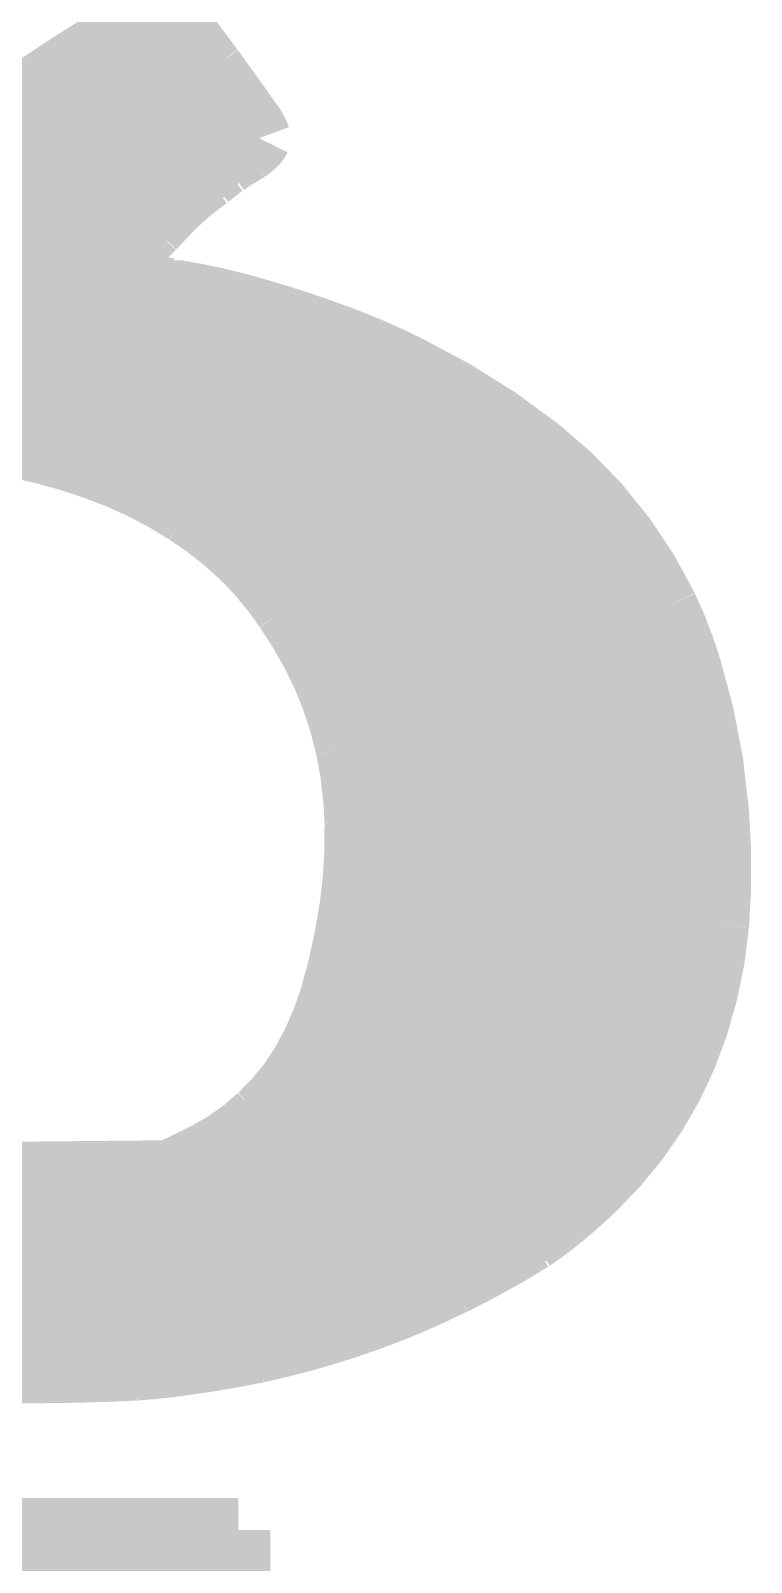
# Model space of a CAD drawing. Extents: x -0.3 to 74.7, y -2.5 to 45.9.
# Drawn here: x 11.224 to 12.372, y 4.697 to 7.133 of the extents above; entities that cross this region are included whole.
import ezdxf

# ---------------------------------------------------------------- set-up
doc = ezdxf.new("R2010")
doc.units = 0
doc.layers.add('BG_SILKSCREEN_TOP', color=6, linetype='CONTINUOUS')

msp = doc.modelspace()

# ---------------------------------------------------------------- linework, layer by layer
at = {"layer": 'BG_SILKSCREEN_TOP', "const_width": 0.1016}
for points in [[(11.412728, 7.15772, -0.148182), (11.438128, 7.16534)], [(11.438128, 7.16534, -0.256172), (11.447018, 7.16026)], [(11.298428, 7.0866, -0.003481), (11.412728, 7.15772)], [(11.447018, 7.16026, -0.000761), (11.513058, 7.07263)], [(11.187938, 7.01294, -0.007982), (11.298428, 7.0866)], [(11.513058, 7.07263, -0.002089), (11.574018, 6.98754)], [(11.107928, 6.95452, -0.017852), (11.187938, 7.01294)], [(11.574018, 6.98754, -0.074999), (11.587988, 6.96214)], [(11.568938, 6.94309, -0.01443), (11.549888, 6.93166)], [(11.580368, 6.95198, -0.041915), (11.568938, 6.94309)], [(11.587988, 6.96214, -0.09352), (11.580368, 6.95198)], [(11.506708, 6.89991, -0.010506), (11.530838, 6.91896)], [(11.533378, 6.92023, -0.02266), (11.549888, 6.93166)], [(11.480038, 6.87959, -0.010477), (11.506708, 6.89991)], [(11.457178, 6.85927, -0.013107), (11.480038, 6.87959)], [(11.419078, 6.8199, -0.01024), (11.457178, 6.85927)], [(11.382248, 6.78053, -0.011259), (11.419078, 6.8199)], [(11.350244, 6.74497, -0.004844), (11.382248, 6.78053)], [(11.350498, 6.73862, -0.409499), (11.350498, 6.74497)], [(11.353038, 6.73735, -0.158338), (11.350244, 6.73862)], [(11.360404, 6.73608, -0.005022), (11.353038, 6.73735)], [(11.370818, 6.73354, -0.00986), (11.360404, 6.73608)], [(11.382248, 6.73227, -0.018447), (11.370818, 6.73354)], [(11.382248, 6.73227, -0.013417), (11.394948, 6.72973)], [(11.394948, 6.72973, -0.003544), (11.407648, 6.72719)], [(11.420348, 6.72592, -0.009678), (11.427968, 6.72338)], [(11.427968, 6.72338, -0.004631), (11.436604, 6.72211)], [(11.445748, 6.72084, -0.002134), (11.436604, 6.72211)], [(11.454638, 6.7183, -0.031805), (11.445748, 6.72084)], [(11.462004, 6.71703, -0.00329), (11.454638, 6.7183)], [(11.462004, 6.71703, -0.020589), (11.550904, 6.69798)], [(11.550904, 6.69798, -0.014548), (11.648948, 6.66877)], [(11.648948, 6.66877, -0.014314), (11.744198, 6.63448)], [(11.743944, 6.63448, -0.020762), (11.828018, 6.59638)], [(11.828018, 6.59638, -0.052684), (12.032488, 6.46811)], [(11.169904, 6.47954, -0.003169), (11.191748, 6.47446)], [(11.191748, 6.47446, -0.004382), (11.215878, 6.46938)], [(11.215878, 6.46938, -0.003351), (11.243818, 6.46303)], [(11.243818, 6.46303, -0.035211), (11.367008, 6.42239)], [(12.032488, 6.46811, -0.112979), (12.235688, 6.21665)], [(11.367008, 6.42239, -0.045576), (11.472418, 6.36651)], [(11.472418, 6.36651, -0.049249), (11.561318, 6.29666)], [(11.561318, 6.29666, -0.05184), (11.631168, 6.21284)], [(11.631168, 6.21284, -0.044825), (11.692128, 6.10489)], [(12.235688, 6.21665, -0.036159), (12.272518, 6.1214)], [(12.272518, 6.1214, -0.056097), (12.316968, 5.89026)], [(11.692128, 6.10489, -0.049927), (11.728704, 5.99186)], [(11.728704, 5.99186, -0.048189), (11.742928, 5.87375)], [(11.742928, 5.87375, -0.041195), (11.735308, 5.74167)], [(12.316968, 5.89026, -0.041675), (12.316968, 5.70992)], [(11.735308, 5.74167, -0.038001), (11.702288, 5.59181)], [(12.316968, 5.70992, -0.057356), (12.283948, 5.5499)], [(11.702288, 5.59181, -0.057663), (11.656568, 5.48894)], [(12.283948, 5.5499, -0.061643), (12.219178, 5.41147)], [(11.656568, 5.48894, -0.071776), (11.589258, 5.40639)], [(12.219178, 5.41147, -0.061945), (12.121388, 5.29209)], [(11.589004, 5.40639, -0.072612), (11.502898, 5.34543)], [(12.121388, 5.29209, -0.018567), (12.071604, 5.24764)], [(12.071604, 5.24764, -0.023906), (12.022328, 5.21081)], [(12.009628, 5.20319, -0.017042), (11.966448, 5.17779)], [(11.966448, 5.17779, -0.012997), (11.896598, 5.14096)], [(11.896344, 5.14096, -0.019455), (11.796268, 5.09651)], [(11.796268, 5.09651, -0.019963), (11.693398, 5.06095)], [(11.693398, 5.06095, -0.020002), (11.585448, 5.03301)], [(11.585448, 5.03301, -0.017987), (11.473688, 5.01396)], [(11.281918, 5.00126, -0.009048), (11.169904, 5.00126)], [(11.392408, 5.00507, -0.008935), (11.281918, 5.00126)], [(11.473688, 5.01396, -0.021778), (11.392408, 5.00507)]]:
    msp.add_lwpolyline(points, format="xyb", dxfattribs=at)
for points in [[(11.459464, 7.14375), (11.389614, 7.14375)], [(11.453622, 7.15137), (11.402314, 7.15137)], [(11.44778, 7.159244), (11.415014, 7.159244)], [(11.482832, 7.112762), (11.339576, 7.112762)], [(11.47699, 7.120382), (11.352276, 7.120382)], [(11.471148, 7.128256), (11.364722, 7.128256)], [(11.465306, 7.135876), (11.377168, 7.135876)], [(11.500358, 7.089394), (11.302746, 7.089394)], [(11.494516, 7.097268), (11.314938, 7.097268)], [(11.488674, 7.104888), (11.327384, 7.104888)], [(11.51763, 7.066026), (11.266678, 7.066026)], [(11.512042, 7.0739), (11.278616, 7.0739)], [(11.5062, 7.08152), (11.290554, 7.08152)], [(11.534394, 7.042912), (11.231626, 7.042912)], [(11.528806, 7.050532), (11.24331, 7.050532)], [(11.523218, 7.058406), (11.254994, 7.058406)], [(11.551158, 7.019544), (11.197336, 7.019544)], [(11.54557, 7.027418), (11.208766, 7.027418)], [(11.539982, 7.035038), (11.220196, 7.035038)], [(11.567668, 6.996176), (11.163554, 6.996176)], [(11.562334, 7.00405), (11.17473, 7.00405)], [(11.556746, 7.01167), (11.18616, 7.01167)], [(11.583162, 6.973062), (11.131804, 6.973062)], [(11.578844, 6.980682), (11.142218, 6.980682)], [(11.573256, 6.988556), (11.152886, 6.988556)], [(11.566906, 6.942074), (11.092434, 6.942074)], [(11.577574, 6.949694), (11.101832, 6.949694)], [(11.58494, 6.957568), (11.111484, 6.957568)], [(11.586718, 6.965188), (11.121644, 6.965188)], [(11.53033, 6.918706), (11.062208, 6.918706)], [(11.54176, 6.926326), (11.073384, 6.926326)], [(11.554206, 6.9342), (11.082782, 6.9342)], [(11.532108, 6.91896), (11.530838, 6.91896)], [(11.533378, 6.92023), (11.532108, 6.91896)], [(11.52017, 6.910832), (10.509504, 6.910832)], [(11.510518, 6.903212), (10.509504, 6.903212)], [(11.500358, 6.895338), (10.509504, 6.895338)], [(11.490198, 6.887718), (10.509504, 6.887718)], [(11.480292, 6.879844), (10.509504, 6.879844)], [(11.471148, 6.872224), (10.509504, 6.872224)], [(11.462512, 6.86435), (10.509504, 6.86435)], [(11.454384, 6.856476), (10.509504, 6.856476)], [(11.44651, 6.848856), (10.509504, 6.848856)], [(11.439144, 6.840982), (10.509504, 6.840982)], [(11.431524, 6.833362), (10.509504, 6.833362)], [(11.424158, 6.825488), (10.509504, 6.825488)], [(11.416792, 6.817868), (10.509504, 6.817868)], [(11.409426, 6.809994), (10.509504, 6.809994)], [(11.40206, 6.802374), (10.509504, 6.802374)], [(11.394694, 6.7945), (10.509504, 6.7945)], [(11.387582, 6.78688), (10.509504, 6.78688)], [(11.380724, 6.779006), (10.509504, 6.779006)], [(11.373612, 6.771386), (10.509504, 6.771386)], [(11.366754, 6.763512), (10.509504, 6.763512)], [(11.359642, 6.755638), (10.509504, 6.755638)], [(11.353038, 6.748018), (10.509504, 6.748018)], [(11.349482, 6.740144), (10.509504, 6.740144)], [(11.381232, 6.732524), (10.509504, 6.732524)], [(11.424412, 6.72465), (10.509504, 6.72465)], [(11.407648, 6.72719), (11.420348, 6.72592)], [(11.537696, 6.701536), (10.490708, 6.701536)], [(11.463274, 6.71703), (10.509504, 6.71703)], [(11.50366, 6.709156), (10.509504, 6.709156)], [(11.619992, 6.678168), (10.413492, 6.678168)], [(11.594338, 6.685788), (10.435336, 6.685788)], [(11.56716, 6.693662), (10.461244, 6.693662)], [(11.689842, 6.6548), (10.355834, 6.6548)], [(11.66749, 6.662674), (10.374376, 6.662674)], [(11.644376, 6.670294), (10.393426, 6.670294)], [(11.75131, 6.631686), (10.299192, 6.631686)], [(11.731752, 6.639306), (10.31875, 6.639306)], [(11.711178, 6.64718), (10.337546, 6.64718)], [(11.803888, 6.608318), (10.251186, 6.608318)], [(11.787124, 6.615938), (10.266934, 6.615938)], [(11.769598, 6.623812), (10.282936, 6.623812)], [(11.865356, 6.57733), (10.192004, 6.57733)], [(11.850624, 6.58495), (10.207498, 6.58495)], [(11.835384, 6.592824), (10.221468, 6.592824)], [(11.81989, 6.600444), (10.235946, 6.600444)], [(11.906758, 6.553962), (10.143998, 6.553962)], [(11.89355, 6.561836), (10.159492, 6.561836)], [(11.87958, 6.569456), (10.176002, 6.569456)], [(11.919712, 6.546088), (9.457436, 6.546088)], [(11.932412, 6.538468), (9.471406, 6.538468)], [(11.944604, 6.530594), (9.485884, 6.530594)], [(11.956542, 6.522974), (9.50087, 6.522974)], [(11.967972, 6.5151), (9.516618, 6.5151)], [(11.979402, 6.50748), (9.533382, 6.50748)], [(11.990324, 6.499606), (9.551416, 6.499606)], [(12.000992, 6.491986), (9.57072, 6.491986)], [(12.01166, 6.484112), (10.038842, 6.484112)], [(12.02182, 6.476492), (11.183874, 6.476492)], [(12.031726, 6.468618), (11.219688, 6.468618)], [(12.041632, 6.460744), (11.252454, 6.460744)], [(12.050776, 6.453124), (11.28014, 6.453124)], [(12.05992, 6.44525), (11.304778, 6.44525)], [(12.06881, 6.43763), (11.327384, 6.43763)], [(12.077192, 6.429756), (11.348466, 6.429756)], [(12.085574, 6.422136), (11.36777, 6.422136)], [(12.093448, 6.414262), (11.38555, 6.414262)], [(12.101322, 6.406642), (11.40206, 6.406642)], [(12.108688, 6.398768), (11.4173, 6.398768)], [(12.116054, 6.391148), (11.431778, 6.391148)], [(12.123166, 6.383274), (11.44524, 6.383274)], [(12.130024, 6.3754), (11.458194, 6.3754)], [(12.136628, 6.36778), (11.47064, 6.36778)], [(12.143232, 6.359906), (11.482324, 6.359906)], [(12.149582, 6.352286), (11.493754, 6.352286)], [(12.155678, 6.344412), (11.504676, 6.344412)], [(12.161774, 6.336792), (11.514836, 6.336792)], [(12.167616, 6.328918), (11.524742, 6.328918)], [(12.173204, 6.321298), (11.53414, 6.321298)], [(12.178538, 6.313424), (11.54303, 6.313424)], [(12.183872, 6.305804), (11.551666, 6.305804)], [(12.189206, 6.29793), (11.560048, 6.29793)], [(12.194286, 6.290056), (11.567922, 6.290056)], [(12.199112, 6.282436), (11.575288, 6.282436)], [(12.203938, 6.274562), (11.582654, 6.274562)], [(12.20851, 6.266942), (11.589512, 6.266942)], [(12.213082, 6.259068), (11.59637, 6.259068)], [(12.2174, 6.251448), (11.60272, 6.251448)], [(12.221718, 6.243574), (11.608816, 6.243574)], [(12.225782, 6.2357), (11.614912, 6.2357)], [(12.229846, 6.22808), (11.6205, 6.22808)], [(12.23391, 6.220206), (11.626088, 6.220206)], [(12.237466, 6.212586), (11.631422, 6.212586)], [(12.241022, 6.204712), (11.636756, 6.204712)], [(12.244578, 6.197092), (11.641836, 6.197092)], [(12.24788, 6.189218), (11.646662, 6.189218)], [(12.251182, 6.181598), (11.651488, 6.181598)], [(12.25423, 6.173724), (11.656314, 6.173724)], [(12.257278, 6.166104), (11.660632, 6.166104)], [(12.260072, 6.15823), (11.665204, 6.15823)], [(12.262866, 6.150356), (11.669522, 6.150356)], [(12.26566, 6.142736), (11.673586, 6.142736)], [(12.2682, 6.134862), (11.67765, 6.134862)], [(12.27074, 6.127242), (11.68146, 6.127242)], [(12.273026, 6.119368), (11.68527, 6.119368)], [(12.275312, 6.111748), (11.68908, 6.111748)], [(12.277852, 6.103874), (11.692636, 6.103874)], [(12.279884, 6.096254), (11.695938, 6.096254)], [(12.28217, 6.08838), (11.698986, 6.08838)], [(12.284202, 6.08076), (11.702034, 6.08076)], [(12.286234, 6.072886), (11.705082, 6.072886)], [(12.288266, 6.065012), (11.707876, 6.065012)], [(12.290298, 6.057392), (11.71067, 6.057392)], [(12.292076, 6.049518), (11.71321, 6.049518)], [(12.293854, 6.041898), (11.71575, 6.041898)], [(12.295632, 6.034024), (11.718036, 6.034024)], [(12.297156, 6.026404), (11.720322, 6.026404)], [(12.298934, 6.01853), (11.722354, 6.01853)], [(12.300458, 6.01091), (11.724386, 6.01091)], [(12.301982, 6.003036), (11.726418, 6.003036)], [(12.303252, 5.995162), (11.728196, 5.995162)], [(12.304776, 5.987542), (11.72972, 5.987542)], [(12.306046, 5.979668), (11.731244, 5.979668)], [(12.307316, 5.972048), (11.732768, 5.972048)], [(12.308586, 5.964174), (11.734292, 5.964174)], [(12.309602, 5.956554), (11.735562, 5.956554)], [(12.310618, 5.94868), (11.736578, 5.94868)], [(12.311634, 5.94106), (11.737848, 5.94106)], [(12.31265, 5.933186), (11.73861, 5.933186)], [(12.313666, 5.925312), (11.739626, 5.925312)], [(12.314428, 5.917692), (11.740388, 5.917692)], [(12.31519, 5.909818), (11.740896, 5.909818)], [(12.315952, 5.902198), (11.741658, 5.902198)], [(12.31646, 5.894324), (11.741912, 5.894324)], [(12.317222, 5.886704), (11.74242, 5.886704)], [(12.31773, 5.87883), (11.742674, 5.87883)], [(12.318238, 5.87121), (11.742928, 5.87121)], [(12.318746, 5.863336), (11.742928, 5.863336)], [(12.319508, 5.847842), (11.742928, 5.847842)], [(12.319254, 5.855716), (11.743182, 5.855716)], [(12.32027, 5.824474), (11.74242, 5.824474)], [(12.32027, 5.832348), (11.742674, 5.832348)], [(12.320016, 5.839968), (11.742928, 5.839968)], [(12.320524, 5.80136), (11.741404, 5.80136)], [(12.320524, 5.80898), (11.741912, 5.80898)], [(12.320524, 5.816854), (11.742166, 5.816854)], [(12.320524, 5.777992), (11.739372, 5.777992)], [(12.320524, 5.785866), (11.740134, 5.785866)], [(12.320524, 5.793486), (11.740896, 5.793486)], [(12.319762, 5.754624), (11.736832, 5.754624)], [(12.320016, 5.762498), (11.737848, 5.762498)], [(12.32027, 5.770118), (11.73861, 5.770118)], [(12.317984, 5.723636), (11.732514, 5.723636)], [(12.318492, 5.73151), (11.733784, 5.73151)], [(12.319, 5.73913), (11.7348, 5.73913)], [(12.319254, 5.747004), (11.735816, 5.747004)], [(12.315952, 5.700522), (11.72845, 5.700522)], [(12.316714, 5.708142), (11.72972, 5.708142)], [(12.317476, 5.716016), (11.731244, 5.716016)], [(12.313158, 5.677154), (11.723878, 5.677154)], [(12.314174, 5.684774), (11.725402, 5.684774)], [(12.31519, 5.692648), (11.726926, 5.692648)], [(12.309602, 5.653786), (11.718798, 5.653786)], [(12.310872, 5.66166), (11.720576, 5.66166)], [(12.312142, 5.66928), (11.7221, 5.66928)], [(12.305284, 5.630672), (11.712956, 5.630672)], [(12.306808, 5.638292), (11.714988, 5.638292)], [(12.308332, 5.646166), (11.71702, 5.646166)], [(12.300204, 5.607304), (11.706606, 5.607304)], [(12.301982, 5.614924), (11.708892, 5.614924)], [(12.30376, 5.622798), (11.710924, 5.622798)], [(12.294108, 5.583936), (11.699748, 5.583936)], [(12.29614, 5.59181), (11.702288, 5.59181)], [(12.298172, 5.59943), (11.704574, 5.59943)], [(12.284964, 5.552948), (11.688318, 5.552948)], [(12.28725, 5.560822), (11.691366, 5.560822)], [(12.289536, 5.568442), (11.69416, 5.568442)], [(12.292076, 5.576316), (11.696954, 5.576316)], [(12.276836, 5.52958), (11.677904, 5.52958)], [(12.27963, 5.537454), (11.68146, 5.537454)], [(12.28217, 5.545328), (11.685016, 5.545328)], [(12.267946, 5.506466), (11.66622, 5.506466)], [(12.270994, 5.514086), (11.670284, 5.514086)], [(12.274042, 5.52196), (11.674348, 5.52196)], [(12.257786, 5.483098), (11.653012, 5.483098)], [(12.261342, 5.490972), (11.657584, 5.490972)], [(12.264644, 5.498592), (11.662156, 5.498592)], [(12.246356, 5.45973), (11.63701, 5.45973)], [(12.25042, 5.467604), (11.642598, 5.467604)], [(12.25423, 5.475478), (11.647932, 5.475478)], [(12.23391, 5.436616), (11.618468, 5.436616)], [(12.238228, 5.444236), (11.625072, 5.444236)], [(12.242546, 5.45211), (11.631168, 5.45211)], [(12.220194, 5.413248), (11.59637, 5.413248)], [(12.22502, 5.421122), (11.604244, 5.421122)], [(12.229592, 5.428742), (11.611356, 5.428742)], [(12.204954, 5.390134), (11.570716, 5.390134)], [(12.210034, 5.397754), (11.579606, 5.397754)], [(12.215368, 5.405628), (11.588242, 5.405628)], [(12.182094, 5.358892), (11.527028, 5.358892)], [(12.187936, 5.366766), (11.53922, 5.366766)], [(12.193778, 5.37464), (11.550396, 5.37464)], [(12.199366, 5.38226), (11.56081, 5.38226)], [(11.502898, 5.34543), (11.445748, 5.31749)], [(12.16279, 5.335778), (11.482832, 5.335778)], [(12.169394, 5.343398), (11.49858, 5.343398)], [(12.175744, 5.351272), (11.513566, 5.351272)], [(12.141708, 5.31241), (10.113518, 5.31241)], [(11.445748, 5.31749), (11.053318, 5.31368)], [(12.14882, 5.320284), (11.451082, 5.320284)], [(12.155932, 5.327904), (11.46683, 5.327904)], [(12.134088, 5.30479), (10.113518, 5.30479)], [(12.126214, 5.296916), (10.113518, 5.296916)], [(12.118086, 5.289042), (10.113518, 5.289042)], [(12.109958, 5.281422), (10.113518, 5.281422)], [(12.101576, 5.273548), (10.113518, 5.273548)], [(12.09294, 5.265928), (10.113518, 5.265928)], [(12.08405, 5.258054), (10.113518, 5.258054)], [(12.074906, 5.250434), (10.113518, 5.250434)], [(12.065508, 5.24256), (10.113518, 5.24256)], [(12.055602, 5.23494), (10.113518, 5.23494)], [(12.045188, 5.227066), (10.113518, 5.227066)], [(12.03452, 5.219192), (10.113518, 5.219192)], [(12.023344, 5.211572), (10.113518, 5.211572)], [(12.01039, 5.203698), (10.113518, 5.203698)], [(11.997944, 5.196078), (10.113518, 5.196078)], [(11.984736, 5.188204), (10.113518, 5.188204)], [(12.022328, 5.21081), (12.009628, 5.20319)], [(11.971274, 5.180584), (10.113518, 5.180584)], [(11.95705, 5.17271), (10.113518, 5.17271)], [(11.942826, 5.16509), (10.113518, 5.16509)], [(11.928348, 5.157216), (10.113518, 5.157216)], [(11.913362, 5.149596), (10.113518, 5.149596)], [(11.897868, 5.141722), (10.113518, 5.141722)], [(11.881866, 5.133848), (10.113518, 5.133848)], [(11.865356, 5.126228), (10.113518, 5.126228)], [(11.848084, 5.118354), (10.113518, 5.118354)], [(11.830304, 5.110734), (10.113518, 5.110734)], [(11.812016, 5.10286), (10.113518, 5.10286)], [(11.792458, 5.09524), (10.113518, 5.09524)], [(11.772138, 5.087366), (10.113518, 5.087366)], [(11.750548, 5.079746), (10.113518, 5.079746)], [(11.727688, 5.071872), (10.113518, 5.071872)], [(11.703304, 5.064252), (10.113518, 5.064252)], [(11.677396, 5.056378), (10.481818, 5.056378)], [(11.64971, 5.048504), (10.481818, 5.048504)], [(11.61923, 5.040884), (10.481818, 5.040884)], [(11.585448, 5.03301), (10.481818, 5.03301)], [(11.54557, 5.02539), (10.481818, 5.02539)], [(11.49858, 5.017516), (10.481818, 5.017516)], [(11.4427, 5.009896), (11.045444, 5.009896)], [(11.314176, 5.002022), (11.147044, 5.002022)], [(11.554968, 4.74599), (10.279888, 4.74599)], [(11.554968, 4.738116), (10.279888, 4.738116)], [(11.554968, 4.730496), (10.279888, 4.730496)], [(11.031728, 4.74853), (11.554968, 4.74853)], [(11.554968, 4.74853), (11.554968, 4.53009)], [(11.554968, 4.722622), (10.279888, 4.722622)], [(11.554968, 4.715002), (10.279888, 4.715002)], [(11.554968, 4.707128), (10.279888, 4.707128)], [(11.554968, 4.699508), (10.279888, 4.699508)], [(11.554968, 4.691634), (10.279888, 4.691634)], [(11.554968, 4.68376), (10.279888, 4.68376)], [(11.554968, 4.67614), (10.279888, 4.67614)], [(11.554968, 4.668266), (10.279888, 4.668266)], [(11.554968, 4.660646), (10.279888, 4.660646)], [(11.554968, 4.652772), (10.279888, 4.652772)]]:
    msp.add_lwpolyline(points, dxfattribs=at)

doc.saveas('drawing.dxf')
